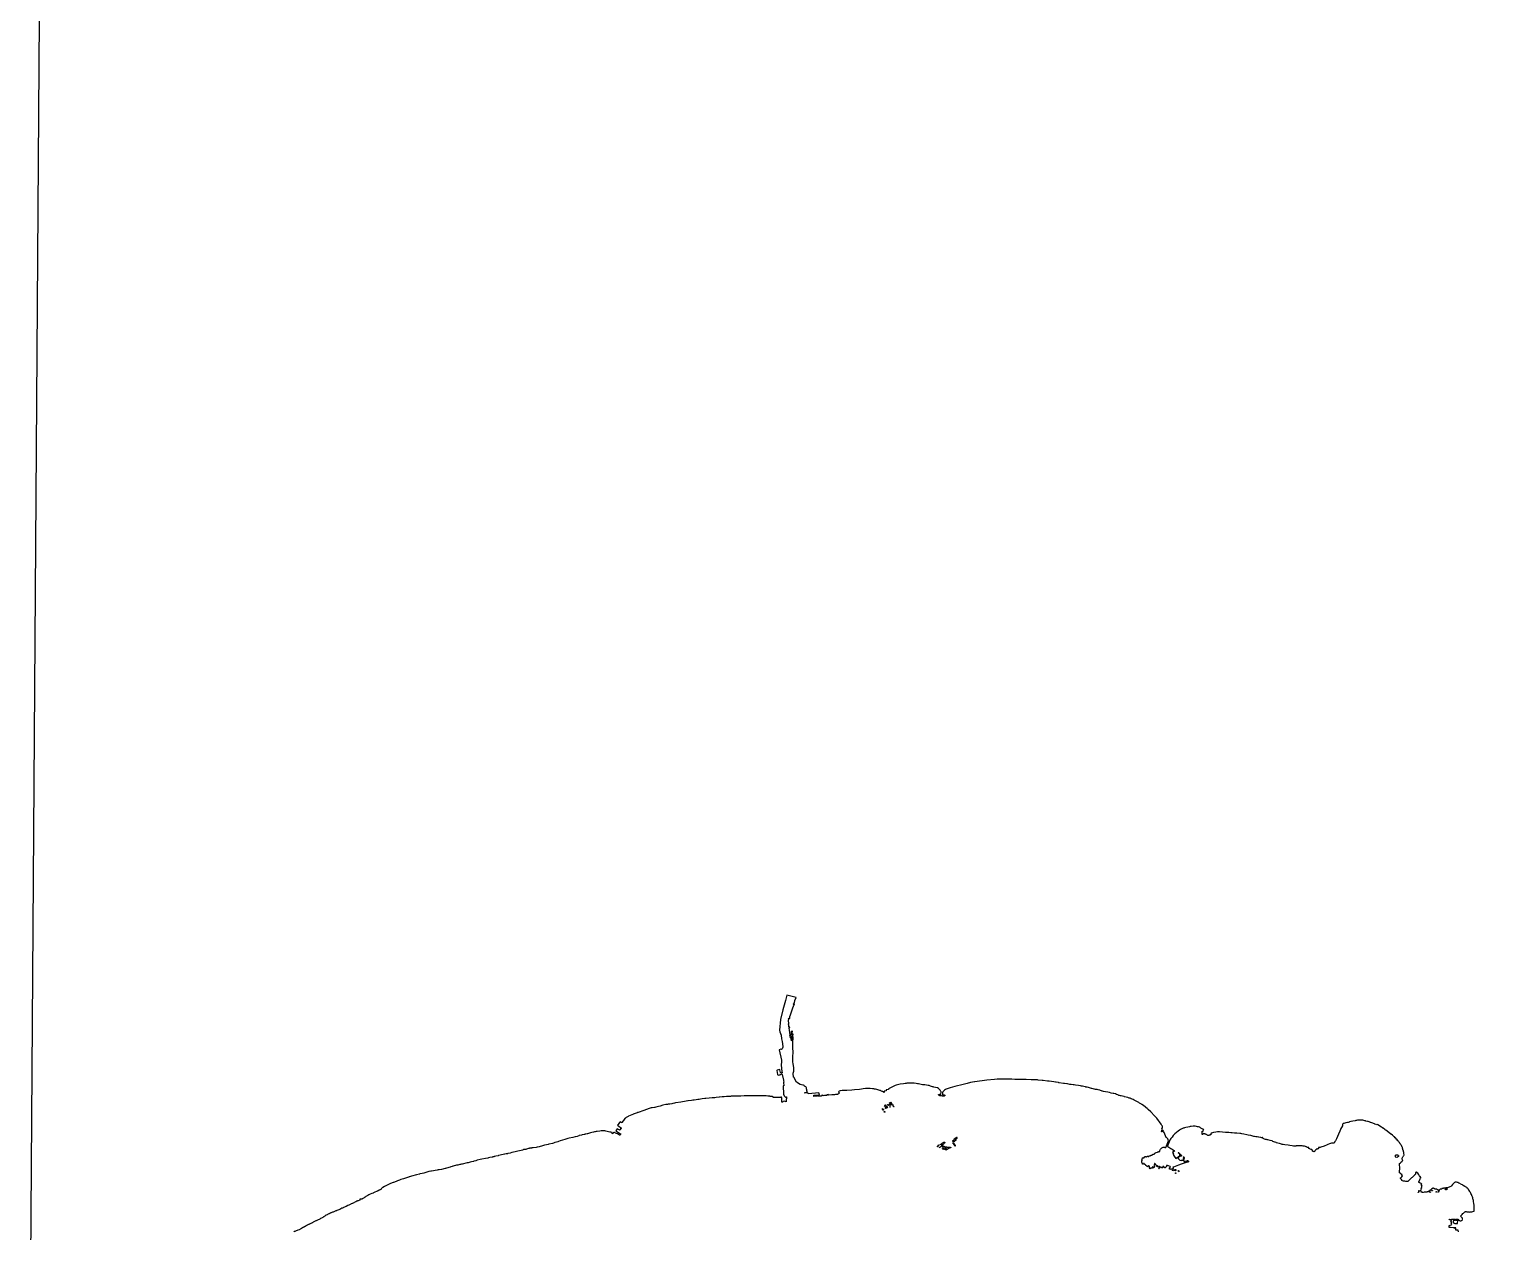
# Model space of a CAD drawing. Header units: inches. Extents: x -62624 to 51363, y -122611 to -15713.
# Drawn here: x -62624 to -22695, y -79967 to -47271 of the extents above; entities that cross this region are included whole.
import ezdxf

# ---------------------------------------------------------------- set-up
doc = ezdxf.new("R2010")
doc.units = ezdxf.units.IN
doc.header["$MEASUREMENT"] = 0

msp = doc.modelspace()

# ---------------------------------------------------------------- linework, layer by layer
for points in [[(-62624, -86007), (-62131, -15713), (50798, -15789)], [(-23761, -79970), (-23770, -79928), (-23773, -79927), (-23831, -79929), (-23832, -79927), (-23836, -79868), (-23840, -79861), (-23878, -79860), (-23973, -79857), (-23982, -79857), (-24010, -79856), (-24010, -79805), (-24003, -79801), (-23940, -79771), (-23962, -79728), (-23947, -79721), (-23945, -79719), (-23968, -79678), (-23950, -79666), (-23947, -79661), (-23949, -79626), (-23935, -79626), (-23891, -79626), (-23864, -79627), (-23858, -79628), (-23858, -79655), (-23858, -79668), (-23879, -79669), (-23908, -79670), (-23907, -79676), (-23902, -79699), (-23893, -79727), (-23876, -79739), (-23856, -79745), (-23818, -79743), (-23788, -79742), (-23786, -79730), (-23781, -79678), (-23781, -79665), (-23799, -79665), (-23836, -79664), (-23839, -79664), (-23839, -79636), (-23838, -79628), (-23777, -79627), (-23765, -79628), (-23765, -79643), (-23765, -79650), (-23758, -79651), (-23744, -79654), (-23730, -79668), (-23724, -79673), (-23718, -79676), (-23700, -79672), (-23675, -79668), (-23667, -79664), (-23664, -79659), (-23655, -79648), (-23656, -79639), (-23654, -79627), (-23653, -79607), (-23654, -79604), (-23660, -79596), (-23679, -79576), (-23695, -79557), (-23704, -79548), (-23707, -79544), (-23670, -79509), (-23659, -79498), (-23638, -79478), (-23625, -79466), (-23606, -79449), (-23599, -79442), (-23580, -79425), (-23574, -79419), (-23569, -79418), (-23551, -79422), (-23533, -79428), (-23512, -79430), (-23487, -79433), (-23463, -79434), (-23448, -79433), (-23436, -79431), (-23430, -79430), (-23426, -79429), (-23421, -79432), (-23414, -79432), (-23405, -79431), (-23394, -79427), (-23372, -79418), (-23343, -79410), (-23330, -79408), (-23331, -79387), (-23334, -79371), (-23333, -79343), (-23333, -79335), (-23335, -79260), (-23336, -79252), (-23339, -79198), (-23347, -79150), (-23350, -79122), (-23359, -79090), (-23365, -79071), (-23367, -79061), (-23369, -79057), (-23372, -79046), (-23381, -79021), (-23384, -79011), (-23395, -78983), (-23399, -78977), (-23406, -78961), (-23420, -78933), (-23422, -78926), (-23433, -78906), (-23440, -78893), (-23448, -78880), (-23450, -78879), (-23468, -78847), (-23471, -78844), (-23475, -78839), (-23488, -78822), (-23497, -78808), (-23500, -78804), (-23521, -78782), (-23524, -78780), (-23528, -78775), (-23535, -78769), (-23583, -78739), (-23630, -78714), (-23655, -78698), (-23676, -78687), (-23743, -78649), (-23751, -78645), (-23767, -78635), (-23784, -78627), (-23814, -78618), (-23829, -78618), (-23847, -78621), (-23864, -78628), (-23876, -78636), (-23905, -78666), (-23921, -78683), (-23954, -78720), (-23972, -78736), (-23997, -78752), (-24017, -78762), (-24042, -78769), (-24070, -78772), (-24100, -78778), (-24140, -78784), (-24163, -78788), (-24176, -78790), (-24213, -78795), (-24213, -78806), (-24220, -78813), (-24232, -78814), (-24240, -78810), (-24246, -78814), (-24253, -78815), (-24258, -78812), (-24267, -78827), (-24275, -78828), (-24277, -78834), (-24283, -78841), (-24291, -78843), (-24295, -78842), (-24300, -78836), (-24310, -78837), (-24317, -78832), (-24326, -78823), (-24328, -78816), (-24342, -78818), (-24353, -78808), (-24358, -78808), (-24361, -78813), (-24372, -78813), (-24379, -78809), (-24388, -78810), (-24396, -78808), (-24400, -78806), (-24404, -78803), (-24406, -78800), (-24414, -78799), (-24424, -78796), (-24437, -78786), (-24443, -78788), (-24454, -78787), (-24452, -78783), (-24466, -78790), (-24472, -78790), (-24476, -78789), (-24479, -78797), (-24481, -78800), (-24481, -78805), (-24483, -78808), (-24489, -78815), (-24495, -78815), (-24496, -78813), (-24506, -78826), (-24511, -78829), (-24518, -78830), (-24520, -78833), (-24525, -78841), (-24531, -78846), (-24538, -78846), (-24544, -78847), (-24548, -78856), (-24557, -78867), (-24574, -78869), (-24578, -78877), (-24583, -78881), (-24590, -78883), (-24598, -78883), (-24606, -78886), (-24613, -78883), (-24617, -78890), (-24622, -78893), (-24634, -78894), (-24641, -78897), (-24649, -78895), (-24655, -78890), (-24671, -78892), (-24680, -78889), (-24687, -78896), (-24696, -78898), (-24714, -78901), (-24723, -78897), (-24733, -78900), (-24745, -78900), (-24750, -78894), (-24755, -78888), (-24759, -78893), (-24763, -78894), (-24768, -78896), (-24771, -78893), (-24774, -78889), (-24771, -78882), (-24775, -78877), (-24775, -78873), (-24775, -78865), (-24780, -78861), (-24780, -78851), (-24781, -78843), (-24774, -78836), (-24780, -78827), (-24779, -78824), (-24775, -78820), (-24778, -78815), (-24777, -78805), (-24773, -78797), (-24769, -78794), (-24768, -78785), (-24767, -78781), (-24760, -78774), (-24763, -78767), (-24761, -78757), (-24756, -78751), (-24758, -78748), (-24758, -78736), (-24753, -78729), (-24754, -78724), (-24754, -78718), (-24751, -78713), (-24762, -78702), (-24757, -78689), (-24762, -78685), (-24761, -78679), (-24758, -78672), (-24779, -78659), (-24804, -78645), (-24830, -78634), (-24836, -78627), (-24836, -78603), (-24833, -78591), (-24824, -78574), (-24803, -78533), (-24795, -78517), (-24786, -78508), (-24786, -78501), (-24788, -78489), (-24790, -78487), (-24792, -78486), (-24815, -78462), (-24817, -78461), (-24828, -78449), (-24837, -78442), (-24832, -78434), (-24848, -78411), (-24843, -78402), (-24869, -78374), (-24888, -78356), (-24897, -78352), (-24908, -78351), (-24912, -78353), (-24922, -78355), (-24927, -78355), (-24933, -78371), (-24922, -78387), (-24927, -78394), (-24924, -78401), (-24950, -78427), (-24984, -78461), (-25001, -78477), (-25023, -78497), (-25033, -78508), (-25073, -78545), (-25115, -78583), (-25133, -78600), (-25142, -78607), (-25156, -78606), (-25189, -78601), (-25220, -78596), (-25253, -78591), (-25279, -78586), (-25288, -78576), (-25311, -78550), (-25327, -78531), (-25339, -78518), (-25333, -78508), (-25316, -78492), (-25302, -78479), (-25278, -78453), (-25293, -78438), (-25300, -78430), (-25302, -78422), (-25297, -78416), (-25291, -78410), (-25309, -78392), (-25322, -78403), (-25323, -78402), (-25341, -78386), (-25361, -78369), (-25361, -78357), (-25361, -78350), (-25361, -78324), (-25359, -78259), (-25359, -78209), (-25360, -78166), (-25360, -78139), (-25361, -78119), (-25340, -78096), (-25325, -78082), (-25303, -78061), (-25282, -78042), (-25273, -78035), (-25280, -78025), (-25284, -78015), (-25289, -78000), (-25290, -77982), (-25289, -77968), (-25284, -77947), (-25277, -77932), (-25267, -77921), (-25259, -77909), (-25245, -77893), (-25241, -77876), (-25245, -77846), (-25250, -77818), (-25256, -77788), (-25259, -77780), (-25270, -77736), (-25272, -77729), (-25278, -77701), (-25280, -77689), (-25284, -77680), (-25287, -77669), (-25301, -77640), (-25307, -77630), (-25309, -77628), (-25315, -77619), (-25327, -77601), (-25342, -77579), (-25349, -77570), (-25360, -77552), (-25367, -77544), (-25387, -77518), (-25388, -77516), (-25390, -77512), (-25402, -77498), (-25406, -77495), (-25439, -77455), (-25444, -77451), (-25475, -77420), (-25480, -77415), (-25504, -77391), (-25520, -77377), (-25544, -77354), (-25555, -77347), (-25589, -77318), (-25596, -77313), (-25703, -77233), (-25736, -77209), (-25752, -77198), (-25763, -77190), (-25809, -77156), (-25817, -77152), (-25826, -77146), (-25829, -77145), (-25850, -77129), (-25856, -77126), (-25922, -77080), (-25929, -77074), (-25941, -77067), (-25956, -77058), (-25979, -77060), (-25994, -77057), (-26033, -77042), (-26040, -77039), (-26046, -77037), (-26112, -77013), (-26143, -77001), (-26147, -76999), (-26150, -76999), (-26185, -76985), (-26218, -76975), (-26231, -76971), (-26276, -76960), (-26285, -76958), (-26303, -76954), (-26364, -76940), (-26381, -76940), (-26396, -76938), (-26491, -76938), (-26506, -76938), (-26535, -76943), (-26547, -76945), (-26573, -76950), (-26634, -76960), (-26679, -76971), (-26688, -76974), (-26723, -76984), (-26729, -76986), (-26735, -76987), (-26758, -76995), (-26778, -76999), (-26827, -77010), (-26846, -77016), (-26878, -77025), (-26893, -77029), (-26908, -77036), (-26910, -77057), (-26912, -77087), (-26938, -77135), (-26958, -77166), (-26969, -77191), (-26990, -77239), (-27024, -77319), (-27052, -77380), (-27081, -77447), (-27096, -77484), (-27108, -77497), (-27118, -77515), (-27141, -77559), (-27153, -77562), (-27175, -77562), (-27194, -77563), (-27215, -77565), (-27237, -77569), (-27271, -77584), (-27314, -77602), (-27351, -77617), (-27390, -77631), (-27416, -77641), (-27500, -77670), (-27521, -77675), (-27545, -77677), (-27563, -77679), (-27567, -77678), (-27564, -77685), (-27563, -77690), (-27565, -77695), (-27568, -77700), (-27571, -77709), (-27573, -77712), (-27576, -77712), (-27584, -77717), (-27595, -77718), (-27599, -77722), (-27608, -77722), (-27609, -77724), (-27616, -77726), (-27628, -77725), (-27628, -77728), (-27634, -77736), (-27637, -77739), (-27640, -77740), (-27640, -77747), (-27653, -77755), (-27653, -77759), (-27661, -77763), (-27662, -77766), (-27666, -77769), (-27667, -77775), (-27674, -77789), (-27679, -77791), (-27686, -77793), (-27699, -77792), (-27711, -77790), (-27726, -77776), (-27733, -77764), (-27738, -77753), (-27743, -77742), (-27750, -77737), (-27767, -77731), (-27796, -77724), (-27805, -77720), (-27825, -77703), (-27828, -77683), (-27843, -77682), (-27856, -77679), (-27862, -77680), (-27881, -77669), (-27890, -77663), (-27900, -77659), (-27917, -77653), (-27948, -77646), (-27986, -77639), (-28014, -77634), (-28043, -77632), (-28088, -77630), (-28124, -77633), (-28154, -77636), (-28175, -77638), (-28186, -77639), (-28223, -77644), (-28247, -77643), (-28279, -77638), (-28347, -77621), (-28388, -77617), (-28485, -77611), (-28523, -77602), (-28528, -77601), (-28553, -77596), (-28573, -77591), (-28627, -77575), (-28638, -77573), (-28709, -77549), (-28721, -77544), (-28747, -77536), (-28758, -77532), (-28784, -77523), (-28804, -77514), (-28815, -77507), (-28830, -77500), (-28882, -77485), (-28946, -77471), (-28966, -77467), (-28984, -77465), (-29008, -77462), (-29033, -77452), (-29072, -77431), (-29081, -77424), (-29083, -77420), (-29083, -77414), (-29083, -77410), (-29088, -77409), (-29092, -77408), (-29091, -77411), (-29091, -77416), (-29094, -77419), (-29102, -77418), (-29106, -77418), (-29135, -77411), (-29185, -77400), (-29199, -77399), (-29234, -77392), (-29248, -77390), (-29272, -77386), (-29308, -77383), (-29314, -77382), (-29324, -77381), (-29408, -77354), (-29478, -77341), (-29516, -77339), (-29595, -77320), (-29653, -77308), (-29678, -77303), (-29710, -77300), (-29788, -77293), (-29855, -77289), (-29915, -77281), (-29923, -77279), (-29954, -77277), (-30001, -77275), (-30035, -77274), (-30083, -77272), (-30096, -77271), (-30174, -77265), (-30255, -77257), (-30311, -77257), (-30317, -77257), (-30361, -77263), (-30419, -77269), (-30476, -77289), (-30481, -77290), (-30484, -77294), (-30491, -77315), (-30493, -77329), (-30494, -77333), (-30500, -77337), (-30506, -77338), (-30515, -77338), (-30520, -77342), (-30528, -77343), (-30532, -77346), (-30536, -77346), (-30541, -77347), (-30546, -77350), (-30551, -77351), (-30555, -77349), (-30561, -77349), (-30569, -77351), (-30576, -77350), (-30584, -77343), (-30599, -77337), (-30607, -77336), (-30615, -77326), (-30622, -77326), (-30626, -77324), (-30630, -77321), (-30637, -77321), (-30641, -77318), (-30646, -77316), (-30652, -77317), (-30657, -77317), (-30662, -77311), (-30668, -77309), (-30675, -77306), (-30681, -77296), (-30718, -77327), (-30732, -77329), (-30731, -77293), (-30730, -77237), (-30705, -77235), (-30690, -77203), (-30686, -77194), (-30716, -77177), (-30768, -77150), (-30779, -77140), (-30791, -77129), (-30804, -77129), (-30834, -77119), (-30856, -77113), (-30887, -77107), (-30916, -77103), (-30978, -77103), (-31026, -77107), (-31049, -77110), (-31055, -77111), (-31071, -77113), (-31122, -77122), (-31170, -77133), (-31211, -77145), (-31226, -77150), (-31248, -77158), (-31280, -77171), (-31316, -77190), (-31346, -77209), (-31386, -77236), (-31429, -77270), (-31476, -77311), (-31518, -77354), (-31550, -77394), (-31583, -77439), (-31626, -77505), (-31632, -77521), (-31665, -77612), (-31675, -77642), (-31674, -77647), (-31670, -77649), (-31665, -77653), (-31586, -77703), (-31545, -77728), (-31510, -77749), (-31482, -77766), (-31477, -77769), (-31537, -77818), (-31506, -77859), (-31522, -77870), (-31489, -77914), (-31443, -77977), (-31382, -77930), (-31341, -77900), (-31340, -77866), (-31341, -77860), (-31380, -77826), (-31374, -77819), (-31357, -77834), (-31330, -77857), (-31304, -77879), (-31292, -77893), (-31288, -77902), (-31290, -77907), (-31297, -77912), (-31308, -77912), (-31318, -77914), (-31334, -77920), (-31357, -77937), (-31389, -77963), (-31372, -77989), (-31359, -78004), (-31342, -78016), (-31334, -78023), (-31298, -78035), (-31297, -78026), (-31283, -78026), (-31262, -78027), (-31249, -78025), (-31244, -78023), (-31236, -77991), (-31229, -77961), (-31228, -77957), (-31231, -77954), (-31250, -77936), (-31242, -77927), (-31229, -77941), (-31217, -77952), (-31221, -77969), (-31228, -77999), (-31234, -78020), (-31233, -78036), (-31228, -78047), (-31219, -78065), (-31182, -78052), (-31147, -78039), (-31129, -78033), (-31121, -78034), (-31116, -78043), (-31114, -78046), (-31110, -78054), (-31105, -78055), (-31101, -78059), (-31100, -78066), (-31104, -78071), (-31112, -78075), (-31115, -78074), (-31120, -78068), (-31136, -78076), (-31304, -78136), (-31374, -78161), (-31464, -78192), (-31511, -78211), (-31524, -78214), (-31523, -78221), (-31519, -78226), (-31518, -78238), (-31516, -78247), (-31539, -78263), (-31555, -78266), (-31567, -78273), (-31588, -78275), (-31590, -78272), (-31611, -78272), (-31615, -78271), (-31619, -78266), (-31619, -78263), (-31615, -78252), (-31617, -78240), (-31614, -78232), (-31603, -78222), (-31601, -78218), (-31594, -78206), (-31595, -78201), (-31598, -78198), (-31695, -78161), (-31694, -78171), (-31697, -78174), (-31704, -78187), (-31704, -78202), (-31707, -78205), (-31713, -78206), (-31715, -78211), (-31723, -78215), (-31729, -78219), (-31730, -78227), (-31732, -78231), (-31743, -78230), (-31755, -78224), (-31759, -78223), (-31760, -78226), (-31767, -78226), (-31770, -78223), (-31771, -78217), (-31777, -78206), (-31777, -78203), (-31774, -78200), (-31777, -78192), (-31781, -78189), (-31784, -78194), (-31788, -78195), (-31796, -78193), (-31795, -78199), (-31800, -78208), (-31806, -78216), (-31806, -78223), (-31815, -78231), (-31822, -78239), (-31831, -78215), (-31838, -78221), (-31846, -78215), (-31863, -78213), (-31868, -78220), (-31871, -78227), (-31885, -78239), (-31893, -78242), (-31894, -78238), (-31884, -78216), (-31882, -78202), (-31884, -78197), (-31888, -78196), (-31893, -78198), (-31895, -78202), (-31896, -78212), (-31911, -78218), (-31913, -78213), (-31914, -78204), (-31919, -78199), (-31925, -78196), (-31927, -78202), (-31931, -78207), (-31935, -78204), (-31941, -78200), (-31942, -78191), (-31939, -78190), (-31939, -78185), (-31947, -78178), (-31952, -78176), (-31956, -78186), (-31973, -78192), (-31975, -78187), (-31976, -78166), (-31979, -78163), (-31980, -78154), (-31981, -78152), (-31991, -78154), (-31998, -78148), (-31999, -78143), (-32002, -78134), (-32012, -78126), (-32021, -78116), (-32026, -78115), (-32027, -78122), (-32029, -78128), (-32029, -78134), (-32030, -78144), (-32033, -78154), (-32033, -78163), (-32030, -78166), (-32030, -78169), (-32031, -78176), (-32035, -78182), (-32035, -78185), (-32031, -78191), (-32037, -78211), (-32041, -78212), (-32041, -78227), (-32047, -78234), (-32052, -78234), (-32056, -78230), (-32061, -78223), (-32061, -78218), (-32066, -78210), (-32074, -78201), (-32078, -78201), (-32082, -78219), (-32082, -78232), (-32086, -78238), (-32089, -78242), (-32095, -78241), (-32099, -78239), (-32107, -78228), (-32111, -78223), (-32115, -78232), (-32118, -78235), (-32127, -78223), (-32129, -78226), (-32129, -78232), (-32134, -78245), (-32137, -78246), (-32142, -78242), (-32145, -78244), (-32145, -78248), (-32144, -78254), (-32146, -78257), (-32149, -78257), (-32150, -78255), (-32154, -78250), (-32160, -78245), (-32159, -78233), (-32162, -78228), (-32161, -78222), (-32161, -78201), (-32165, -78194), (-32164, -78186), (-32167, -78182), (-32172, -78179), (-32174, -78189), (-32176, -78192), (-32180, -78193), (-32184, -78183), (-32187, -78180), (-32197, -78177), (-32202, -78178), (-32202, -78184), (-32207, -78189), (-32214, -78194), (-32214, -78204), (-32228, -78200), (-32231, -78191), (-32235, -78187), (-32241, -78178), (-32251, -78176), (-32255, -78173), (-32262, -78169), (-32270, -78153), (-32277, -78148), (-32283, -78143), (-32291, -78138), (-32294, -78134), (-32294, -78130), (-32309, -78115), (-32327, -78111), (-32330, -78114), (-32330, -78129), (-32335, -78136), (-32338, -78133), (-32350, -78129), (-32350, -78119), (-32354, -78118), (-32356, -78112), (-32360, -78109), (-32359, -78100), (-32369, -78086), (-32373, -78080), (-32368, -78066), (-32368, -78042), (-32364, -78036), (-32362, -78032), (-32364, -78028), (-32368, -78028), (-32368, -78017), (-32362, -78011), (-32358, -78005), (-32363, -78006), (-32366, -77999), (-32362, -77981), (-32360, -77981), (-32357, -77975), (-32359, -77972), (-32355, -77959), (-32351, -77956), (-32336, -77956), (-32332, -77957), (-32328, -77956), (-32308, -77957), (-32307, -77953), (-32306, -77943), (-32297, -77934), (-32292, -77933), (-32286, -77925), (-32276, -77925), (-32273, -77928), (-32262, -77935), (-32253, -77933), (-32243, -77934), (-32236, -77927), (-32229, -77927), (-32223, -77923), (-32218, -77916), (-32204, -77916), (-32198, -77919), (-32195, -77923), (-32189, -77924), (-32179, -77921), (-32171, -77917), (-32170, -77911), (-32167, -77908), (-32163, -77907), (-32155, -77912), (-32152, -77914), (-32135, -77901), (-32131, -77901), (-32129, -77899), (-32125, -77901), (-32114, -77888), (-32106, -77887), (-32103, -77884), (-32093, -77884), (-32078, -77866), (-32067, -77861), (-32048, -77860), (-32036, -77857), (-32019, -77841), (-32017, -77837), (-31980, -77818), (-31949, -77808), (-31935, -77801), (-31915, -77795), (-31907, -77792), (-31898, -77787), (-31883, -77784), (-31883, -77783), (-31880, -77772), (-31878, -77761), (-31875, -77747), (-31863, -77725), (-31858, -77716), (-31855, -77713), (-31845, -77702), (-31836, -77696), (-31824, -77686), (-31811, -77680), (-31791, -77673), (-31769, -77670), (-31749, -77672), (-31741, -77675), (-31720, -77677), (-31698, -77637), (-31646, -77494), (-31651, -77473), (-31668, -77442), (-31671, -77437), (-31690, -77416), (-31706, -77410), (-31727, -77362), (-31745, -77321), (-31763, -77274), (-31778, -77240), (-31792, -77218), (-31810, -77202), (-31821, -77250), (-31834, -77249), (-31821, -77187), (-31831, -77171), (-31805, -77140), (-31807, -77114), (-31812, -77103), (-31823, -77084), (-31847, -77048), (-31962, -76885), (-32025, -76815), (-32124, -76706), (-32195, -76643), (-32225, -76617), (-32259, -76589), (-32270, -76579), (-32272, -76579), (-32323, -76538), (-32368, -76512), (-32379, -76504), (-32416, -76482), (-32433, -76474), (-32456, -76459), (-32563, -76397), (-32565, -76397), (-32578, -76391), (-32609, -76378), (-32633, -76367), (-32650, -76359), (-32663, -76354), (-32673, -76349), (-32690, -76342), (-32711, -76335), (-32713, -76335), (-32748, -76322), (-32846, -76298), (-32851, -76296), (-32863, -76292), (-32900, -76283), (-32936, -76273), (-32949, -76271), (-32981, -76266), (-32996, -76262), (-33005, -76258), (-33020, -76250), (-33056, -76234), (-33091, -76224), (-33128, -76211), (-33148, -76207), (-33153, -76207), (-33206, -76198), (-33250, -76186), (-33258, -76185), (-33295, -76175), (-33363, -76164), (-33412, -76153), (-33442, -76144), (-33447, -76143), (-33509, -76123), (-33559, -76113), (-33561, -76112), (-33589, -76106), (-33593, -76106), (-33633, -76099), (-33661, -76093), (-33661, -76093), (-33663, -76092), (-33666, -76092), (-33691, -76084), (-33731, -76073), (-33740, -76071), (-33824, -76050), (-33861, -76043), (-33866, -76041), (-33870, -76041), (-33879, -76038), (-33890, -76037), (-33905, -76032), (-33911, -76031), (-33981, -76013), (-34015, -76008), (-34035, -76005), (-34089, -75996), (-34175, -75980), (-34212, -75974), (-34235, -75972), (-34294, -75970), (-34313, -75968), (-34328, -75966), (-34392, -75949), (-34413, -75947), (-34474, -75942), (-34505, -75938), (-34615, -75918), (-34626, -75917), (-34636, -75915), (-34649, -75912), (-34649, -75912), (-34697, -75905), (-34717, -75903), (-34760, -75897), (-34766, -75897), (-34894, -75879), (-34937, -75875), (-35055, -75860), (-35069, -75859), (-35084, -75857), (-35189, -75844), (-35210, -75843), (-35233, -75839), (-35266, -75838), (-35379, -75835), (-35512, -75834), (-35515, -75834), (-35652, -75833), (-35769, -75831), (-35803, -75827), (-35822, -75826), (-35907, -75825), (-35999, -75824), (-36239, -75823), (-36267, -75825), (-36304, -75824), (-36377, -75829), (-36586, -75845), (-36910, -75893), (-36917, -75894), (-37032, -75916), (-37119, -75935), (-37234, -75963), (-37453, -76024), (-37582, -76056), (-37639, -76072), (-37664, -76080), (-37689, -76091), (-37713, -76104), (-37738, -76121), (-37756, -76137), (-37774, -76156), (-37783, -76170), (-37789, -76182), (-37794, -76200), (-37795, -76226), (-37792, -76245), (-37792, -76248), (-37780, -76250), (-37768, -76251), (-37759, -76249), (-37743, -76247), (-37730, -76259), (-37724, -76266), (-37729, -76272), (-37734, -76276), (-37746, -76280), (-37756, -76283), (-37772, -76284), (-37790, -76282), (-37817, -76278), (-37845, -76275), (-37863, -76271), (-37882, -76264), (-37892, -76259), (-37903, -76250), (-37904, -76247), (-37900, -76240), (-37892, -76234), (-37876, -76229), (-37833, -76239), (-37831, -76170), (-37833, -76155), (-37842, -76134), (-37852, -76118), (-37881, -76089), (-37897, -76077), (-37932, -76058), (-37935, -76056), (-37985, -76045), (-38026, -76035), (-38042, -76031), (-38059, -76027), (-38119, -76010), (-38158, -75996), (-38184, -75990), (-38276, -75978), (-38295, -75976), (-38331, -75971), (-38376, -75965), (-38443, -75951), (-38467, -75948), (-38508, -75940), (-38561, -75934), (-38654, -75933), (-38694, -75930), (-38744, -75930), (-38754, -75931), (-38763, -75933), (-38784, -75935), (-38804, -75938), (-38848, -75948), (-38942, -75960), (-38979, -75964), (-39019, -75975), (-39051, -75984), (-39078, -75997), (-39260, -76081), (-39261, -76098), (-39268, -76099), (-39324, -76108), (-39321, -76135), (-39381, -76150), (-39374, -76185), (-39420, -76159), (-39433, -76153), (-39473, -76134), (-39480, -76133), (-39495, -76127), (-39499, -76127), (-39574, -76103), (-39615, -76094), (-39624, -76093), (-39637, -76090), (-39638, -76090), (-39644, -76090), (-39657, -76087), (-39662, -76086), (-39692, -76081), (-39759, -76079), (-39802, -76078), (-39849, -76073), (-39882, -76071), (-39949, -76085), (-39990, -76094), (-40052, -76105), (-40184, -76111), (-40256, -76118), (-40390, -76129), (-40422, -76131), (-40519, -76133), (-40576, -76140), (-40603, -76147), (-40617, -76161), (-40611, -76184), (-40596, -76196), (-40613, -76210), (-40623, -76220), (-40635, -76228), (-40648, -76235), (-40670, -76237), (-40699, -76240), (-40725, -76243), (-40751, -76247), (-40802, -76251), (-40883, -76259), (-40889, -76252), (-40892, -76241), (-40934, -76244), (-40934, -76260), (-40937, -76265), (-40966, -76265), (-41001, -76268), (-41039, -76271), (-41041, -76267), (-41042, -76258), (-41082, -76262), (-41083, -76279), (-41193, -76286), (-41194, -76270), (-41213, -76272), (-41211, -76287), (-41291, -76290), (-41293, -76260), (-41137, -76247), (-41154, -76192), (-41436, -76216), (-41436, -76211), (-41444, -76211), (-41466, -76194), (-41468, -76189), (-41473, -76192), (-41477, -76190), (-41537, -76198), (-41539, -76184), (-41501, -76178), (-41471, -76173), (-41470, -76167), (-41472, -76158), (-41474, -76146), (-41475, -76137), (-41479, -76137), (-41482, -76126), (-41483, -76113), (-41484, -76103), (-41486, -76091), (-41489, -76082), (-41489, -76071), (-41489, -76056), (-41501, -76042), (-41510, -76028), (-41522, -76018), (-41541, -76010), (-41555, -75995), (-41574, -75983), (-41593, -75980), (-41662, -75968), (-41759, -75904), (-41833, -75771), (-41844, -75763), (-41847, -75754), (-41855, -75680), (-41853, -75659), (-41838, -75601), (-41834, -75545), (-41831, -75506), (-41841, -75456), (-41855, -75395), (-41861, -75355), (-41861, -75234), (-41854, -75069), (-41860, -74986), (-41864, -74842), (-41851, -74672), (-41864, -74668), (-41871, -74676), (-41887, -74689), (-41889, -74732), (-41881, -74739), (-41879, -74766), (-41901, -74775), (-41908, -74740), (-41901, -74736), (-41902, -74722), (-41915, -74700), (-41929, -74694), (-41933, -74678), (-41906, -74667), (-41878, -74654), (-41863, -74644), (-41858, -74632), (-41862, -74625), (-41856, -74594), (-41866, -74593), (-41872, -74615), (-41876, -74559), (-41871, -74516), (-41908, -74523), (-41911, -74602), (-41913, -74637), (-41928, -74653), (-41940, -74649), (-41942, -74638), (-41934, -74621), (-41939, -74544), (-41949, -74499), (-41961, -74424), (-41946, -74412), (-41946, -74408), (-41959, -74411), (-41973, -74397), (-41967, -74392), (-41972, -74344), (-41978, -74336), (-41976, -74329), (-41977, -74315), (-41973, -74309), (-41980, -74222), (-41977, -74205), (-41968, -74192), (-41961, -74176), (-41960, -74172), (-41970, -74169), (-41973, -74180), (-41976, -74179), (-41972, -74165), (-41949, -74172), (-41944, -74160), (-41943, -74116), (-41926, -74071), (-41893, -73959), (-41870, -73904), (-41830, -73807), (-41814, -73789), (-41830, -73795), (-41842, -73777), (-41817, -73747), (-41805, -73686), (-41767, -73599), (-42026, -73538), (-42060, -73686), (-42130, -73931), (-42195, -74201), (-42221, -74485), (-42214, -74530), (-42180, -74621), (-42167, -74727), (-42153, -74798), (-42135, -74936), (-42137, -74961), (-42144, -74969), (-42152, -75000), (-42174, -75011), (-42186, -75009), (-42231, -75020), (-42171, -75306), (-42174, -75349), (-42178, -75432), (-42172, -75535), (-42168, -75544), (-42151, -75660), (-42200, -75641), (-42211, -75565), (-42216, -75561), (-42291, -75572), (-42297, -75584), (-42281, -75696), (-42264, -75709), (-42202, -75700), (-42191, -75677), (-42148, -75693), (-42116, -75847), (-42114, -75866), (-42110, -75899), (-42114, -75912), (-42109, -76000), (-42125, -76003), (-42112, -76229), (-42105, -76259), (-42103, -76260), (-42102, -76263), (-42091, -76274), (-42091, -76277), (-42095, -76278), (-42090, -76286), (-42080, -76295), (-42052, -76319), (-42049, -76319), (-42044, -76321), (-42041, -76324), (-42040, -76324), (-42040, -76303), (-42037, -76298), (-42033, -76302), (-42032, -76343), (-42036, -76353), (-42047, -76375), (-42045, -76412), (-42043, -76434), (-42073, -76424), (-42098, -76423), (-42121, -76431), (-42146, -76448), (-42159, -76448), (-42161, -76446), (-42161, -76431), (-42161, -76390), (-42160, -76349), (-42160, -76319), (-42164, -76319), (-42168, -76317), (-42169, -76311), (-42171, -76308), (-42172, -76307), (-42187, -76307), (-42189, -76310), (-42189, -76316), (-42237, -76316), (-42296, -76316), (-42348, -76316), (-42388, -76317), (-42394, -76316), (-42396, -76301), (-42400, -76298), (-42417, -76296), (-42423, -76295), (-42426, -76294), (-42440, -76294), (-42463, -76289), (-42478, -76288), (-42485, -76287), (-42538, -76279), (-42588, -76274), (-42606, -76272), (-42643, -76271), (-42684, -76273), (-42769, -76272), (-42877, -76270), (-42911, -76271), (-42990, -76272), (-43050, -76273), (-43060, -76273), (-43103, -76276), (-43140, -76277), (-43188, -76278), (-43272, -76279), (-43282, -76280), (-43376, -76282), (-43421, -76283), (-43468, -76285), (-43539, -76287), (-43560, -76289), (-43663, -76295), (-43726, -76300), (-43773, -76304), (-43781, -76304), (-43786, -76305), (-43854, -76310), (-43869, -76313), (-43948, -76321), (-43986, -76326), (-44030, -76331), (-44056, -76332), (-44140, -76335), (-44225, -76345), (-44251, -76348), (-44329, -76360), (-44377, -76366), (-44407, -76371), (-44442, -76375), (-44487, -76383), (-44541, -76390), (-44579, -76396), (-44619, -76401), (-44711, -76414), (-44717, -76414), (-44807, -76426), (-44859, -76436), (-44910, -76446), (-45041, -76464), (-45046, -76464), (-45051, -76465), (-45054, -76464), (-45081, -76472), (-45121, -76481), (-45129, -76486), (-45149, -76492), (-45206, -76501), (-45208, -76502), (-45230, -76504), (-45249, -76505), (-45274, -76506), (-45318, -76512), (-45393, -76531), (-45426, -76540), (-45439, -76545), (-45472, -76553), (-45511, -76562), (-45586, -76584), (-45586, -76585), (-45613, -76590), (-45624, -76591), (-45626, -76592), (-45683, -76599), (-45718, -76604), (-45740, -76610), (-45865, -76654), (-45887, -76662), (-45911, -76670), (-45918, -76673), (-45970, -76691), (-46013, -76706), (-46068, -76725), (-46083, -76731), (-46092, -76733), (-46200, -76775), (-46211, -76781), (-46238, -76791), (-46285, -76809), (-46328, -76829), (-46338, -76834), (-46377, -76854), (-46409, -76875), (-46409, -76875), (-46416, -76880), (-46426, -76891), (-46449, -76918), (-46468, -76941), (-46477, -76951), (-46478, -76955), (-46514, -77003), (-46515, -77009), (-46531, -76997), (-46560, -76977), (-46578, -77002), (-46597, -77030), (-46614, -77054), (-46628, -77076), (-46593, -77100), (-46546, -77131), (-46527, -77143), (-46532, -77151), (-46562, -77196), (-46571, -77210), (-46573, -77210), (-46586, -77202), (-46619, -77181), (-46637, -77170), (-46640, -77170), (-46658, -77198), (-46674, -77222), (-46645, -77242), (-46600, -77270), (-46547, -77305), (-46537, -77311), (-46546, -77329), (-46555, -77347), (-46572, -77340), (-46606, -77323), (-46631, -77311), (-46655, -77299), (-46683, -77286), (-46697, -77279), (-46714, -77271), (-46721, -77269), (-46726, -77268), (-46731, -77276), (-46738, -77279), (-46744, -77281), (-46750, -77280), (-46750, -77282), (-46751, -77292), (-46757, -77300), (-46759, -77301), (-46762, -77304), (-46765, -77304), (-46768, -77301), (-46768, -77299), (-46773, -77296), (-46777, -77292), (-46779, -77286), (-46778, -77279), (-46775, -77274), (-46777, -77272), (-46815, -77263), (-46834, -77258), (-46907, -77242), (-46951, -77233), (-46978, -77230), (-47010, -77228), (-47022, -77227), (-47048, -77226), (-47078, -77229), (-47109, -77233), (-47179, -77243), (-47195, -77246), (-47209, -77248), (-47234, -77253), (-47255, -77256), (-47281, -77263), (-47286, -77263), (-47327, -77274), (-47367, -77284), (-47447, -77304), (-47452, -77306), (-47491, -77314), (-47517, -77320), (-47528, -77323), (-47580, -77334), (-47587, -77336), (-47611, -77342), (-47668, -77356), (-47678, -77360), (-47730, -77377), (-47776, -77388), (-47782, -77391), (-47845, -77406), (-47944, -77425), (-47982, -77436), (-48008, -77444), (-48064, -77461), (-48188, -77501), (-48230, -77515), (-48256, -77523), (-48289, -77533), (-48332, -77546), (-48371, -77560), (-48396, -77567), (-48496, -77589), (-48517, -77594), (-48561, -77603), (-48614, -77617), (-48665, -77631), (-48760, -77657), (-48816, -77671), (-48840, -77676), (-48924, -77689), (-48956, -77692), (-48959, -77694), (-48981, -77696), (-49023, -77702), (-49030, -77704), (-49053, -77707), (-49108, -77729), (-49123, -77735), (-49137, -77734), (-49161, -77736), (-49182, -77737), (-49185, -77740), (-49192, -77742), (-49196, -77744), (-49201, -77747), (-49208, -77749), (-49252, -77759), (-49338, -77777), (-49373, -77785), (-49409, -77793), (-49507, -77819), (-49547, -77831), (-49613, -77846), (-49624, -77848), (-49649, -77854), (-49660, -77856), (-49694, -77863), (-49701, -77864), (-49821, -77891), (-49862, -77900), (-49871, -77902), (-49935, -77917), (-49940, -77919), (-49973, -77926), (-49985, -77928), (-49987, -77929), (-50020, -77937), (-50028, -77939), (-50035, -77941), (-50103, -77955), (-50134, -77960), (-50135, -77962), (-50157, -77965), (-50221, -77978), (-50315, -77996), (-50360, -78006), (-50442, -78028), (-50481, -78038), (-50539, -78053), (-50548, -78056), (-50600, -78071), (-50640, -78080), (-50693, -78092), (-50717, -78099), (-50857, -78131), (-50874, -78136), (-50899, -78140), (-50921, -78145), (-50942, -78152), (-50972, -78157), (-51010, -78163), (-51039, -78168), (-51071, -78177), (-51095, -78185), (-51113, -78190), (-51116, -78192), (-51162, -78208), (-51181, -78216), (-51215, -78225), (-51309, -78247), (-51313, -78249), (-51415, -78274), (-51479, -78285), (-51492, -78288), (-51508, -78291), (-51538, -78297), (-51686, -78322), (-51703, -78325), (-51759, -78336), (-51814, -78349), (-51841, -78357), (-51900, -78374), (-51938, -78385), (-52003, -78399), (-52010, -78402), (-52092, -78422), (-52098, -78424), (-52230, -78460), (-52289, -78478), (-52294, -78481), (-52315, -78487), (-52449, -78527), (-52521, -78552), (-52556, -78567), (-52608, -78587), (-52614, -78588), (-52652, -78603), (-52722, -78631), (-52727, -78634), (-52799, -78662), (-52875, -78699), (-52962, -78742), (-53015, -78771), (-53017, -78771), (-53036, -78786), (-53048, -78797), (-53053, -78805), (-53060, -78811), (-53069, -78819), (-53082, -78827), (-53092, -78833), (-53103, -78839), (-53113, -78844), (-53135, -78854), (-53164, -78868), (-53171, -78872), (-53188, -78879), (-53227, -78896), (-53261, -78911), (-53273, -78917), (-53308, -78932), (-53352, -78951), (-53390, -78968), (-53419, -78983), (-53436, -78991), (-53471, -79013), (-53492, -79026), (-53501, -79033), (-53510, -79040), (-53519, -79046), (-53552, -79067), (-53556, -79070), (-53564, -79075), (-53573, -79078), (-53582, -79080), (-53630, -79086), (-53633, -79086), (-53634, -79095), (-53634, -79106), (-53635, -79109), (-53681, -79127), (-53689, -79129), (-53694, -79132), (-53700, -79134), (-53703, -79136), (-53714, -79141), (-53718, -79143), (-53746, -79157), (-53754, -79161), (-53817, -79191), (-53833, -79199), (-53842, -79203), (-53870, -79215), (-53878, -79220), (-53904, -79231), (-53914, -79236), (-53921, -79240), (-53937, -79247), (-53967, -79261), (-54008, -79280), (-54036, -79293), (-54056, -79303), (-54077, -79312), (-54081, -79314), (-54094, -79321), (-54112, -79329), (-54122, -79333), (-54157, -79349), (-54183, -79362), (-54191, -79365), (-54209, -79373), (-54239, -79386), (-54260, -79395), (-54274, -79400), (-54281, -79403), (-54287, -79405), (-54324, -79420), (-54360, -79434), (-54380, -79441), (-54400, -79448), (-54412, -79453), (-54423, -79458), (-54439, -79465), (-54443, -79467), (-54460, -79475), (-54469, -79479), (-54478, -79484), (-54483, -79485), (-54516, -79502), (-54524, -79506), (-54552, -79521), (-54557, -79524), (-54560, -79527), (-54566, -79531), (-54592, -79547), (-54607, -79557), (-54621, -79566), (-54628, -79571), (-54638, -79576), (-54646, -79581), (-54663, -79592), (-54682, -79603), (-54702, -79614), (-54723, -79624), (-54743, -79635), (-54766, -79646), (-54785, -79654), (-54826, -79675), (-54829, -79676), (-54850, -79687), (-54904, -79714), (-54928, -79726), (-54929, -79727), (-54936, -79730), (-54954, -79738), (-54967, -79743), (-54983, -79752), (-54991, -79755), (-54998, -79758), (-55004, -79761), (-55020, -79769), (-55029, -79773), (-55049, -79784), (-55068, -79794), (-55082, -79801), (-55087, -79804), (-55094, -79808), (-55102, -79812), (-55112, -79817), (-55128, -79825), (-55135, -79829), (-55142, -79833), (-55149, -79839), (-55156, -79842), (-55169, -79848), (-55173, -79852), (-55178, -79854), (-55184, -79859), (-55189, -79861), (-55194, -79864), (-55221, -79881), (-55237, -79892), (-55244, -79895), (-55258, -79903), (-55265, -79907), (-55284, -79916), (-55289, -79920), (-55327, -79931), (-55340, -79936), (-55369, -79947), (-55404, -79960), (-55423, -79967), (-55435, -79972)], [(-39427, -76631), (-39427, -76622), (-39426, -76619), (-39420, -76620), (-39413, -76626), (-39407, -76635), (-39406, -76639), (-39401, -76643), (-39399, -76645), (-39394, -76650), (-39394, -76659), (-39396, -76661), (-39399, -76663), (-39403, -76664), (-39407, -76667), (-39413, -76665), (-39417, -76659), (-39420, -76648), (-39427, -76631)], [(-39377, -76545), (-39375, -76542), (-39368, -76543), (-39366, -76547), (-39361, -76550), (-39365, -76553), (-39370, -76553), (-39376, -76547), (-39377, -76545)], [(-39358, -76519), (-39353, -76517), (-39345, -76520), (-39339, -76525), (-39340, -76528), (-39347, -76529), (-39357, -76522), (-39358, -76519)], [(-39348, -76589), (-39345, -76583), (-39343, -76579), (-39340, -76576), (-39337, -76572), (-39326, -76570), (-39308, -76564), (-39305, -76563), (-39296, -76568), (-39292, -76571), (-39291, -76593), (-39294, -76598), (-39301, -76605), (-39303, -76604), (-39310, -76601), (-39320, -76595), (-39326, -76594), (-39327, -76597), (-39326, -76601), (-39324, -76607), (-39324, -76614), (-39329, -76619), (-39331, -76622), (-39335, -76622), (-39339, -76618), (-39341, -76614), (-39341, -76609), (-39343, -76601), (-39346, -76597), (-39348, -76589)], [(-39342, -76554), (-39342, -76549), (-39338, -76545), (-39327, -76549), (-39328, -76554), (-39333, -76556), (-39338, -76557), (-39342, -76554)], [(-39284, -76524), (-39284, -76517), (-39282, -76513), (-39281, -76509), (-39278, -76509), (-39274, -76508), (-39273, -76507), (-39271, -76508), (-39271, -76509), (-39270, -76514), (-39270, -76521), (-39274, -76526), (-39280, -76527), (-39284, -76524)], [(-39259, -76523), (-39256, -76518), (-39250, -76520), (-39246, -76522), (-39245, -76525), (-39243, -76531), (-39242, -76534), (-39242, -76537), (-39245, -76538), (-39248, -76540), (-39251, -76541), (-39255, -76540), (-39258, -76529), (-39258, -76528), (-39257, -76527), (-39259, -76523)], [(-39238, -76506), (-39236, -76506), (-39233, -76497), (-39195, -76487), (-39190, -76486), (-39184, -76484), (-39183, -76483), (-39178, -76484), (-39173, -76487), (-39169, -76496), (-39160, -76506), (-39156, -76511), (-39156, -76514), (-39168, -76521), (-39173, -76522), (-39184, -76516), (-39190, -76515), (-39198, -76517), (-39200, -76527), (-39207, -76532), (-39211, -76533), (-39215, -76533), (-39217, -76532), (-39222, -76532), (-39231, -76527), (-39234, -76520), (-39238, -76506)], [(-39232, -76475), (-39230, -76473), (-39229, -76466), (-39227, -76462), (-39225, -76461), (-39225, -76459), (-39219, -76458), (-39216, -76460), (-39214, -76463), (-39214, -76470), (-39221, -76478), (-39229, -76478), (-39232, -76475)], [(-39228, -76572), (-39226, -76568), (-39225, -76568), (-39218, -76572), (-39217, -76579), (-39219, -76583), (-39224, -76581), (-39228, -76572)], [(-39201, -76457), (-39201, -76451), (-39196, -76445), (-39194, -76442), (-39187, -76445), (-39185, -76450), (-39187, -76457), (-39196, -76462), (-39201, -76457)], [(-39149, -76532), (-39148, -76526), (-39144, -76522), (-39142, -76521), (-39137, -76523), (-39134, -76528), (-39142, -76536), (-39145, -76537), (-39149, -76532)], [(-39124, -76564), (-39123, -76560), (-39122, -76559), (-39114, -76564), (-39109, -76568), (-39116, -76575), (-39121, -76575), (-39120, -76571), (-39124, -76564)], [(-39377, -76711), (-39374, -76703), (-39369, -76701), (-39362, -76703), (-39360, -76703), (-39355, -76709), (-39358, -76716), (-39365, -76719), (-39373, -76719), (-39376, -76717), (-39377, -76711)], [(-37471, -77471), (-37470, -77453), (-37468, -77439), (-37463, -77434), (-37461, -77432), (-37459, -77430), (-37450, -77431), (-37448, -77434), (-37446, -77434), (-37441, -77442), (-37439, -77447), (-37438, -77453), (-37433, -77460), (-37425, -77474), (-37425, -77486), (-37435, -77487), (-37445, -77487), (-37448, -77484), (-37458, -77481), (-37467, -77479), (-37468, -77477), (-37470, -77478), (-37471, -77471)], [(-37421, -77412), (-37419, -77407), (-37414, -77403), (-37407, -77399), (-37404, -77396), (-37397, -77398), (-37401, -77406), (-37402, -77411), (-37401, -77418), (-37405, -77428), (-37406, -77436), (-37408, -77441), (-37410, -77439), (-37412, -77432), (-37414, -77429), (-37418, -77424), (-37419, -77419), (-37421, -77412)], [(-37929, -77654), (-37929, -77646), (-37925, -77643), (-37921, -77645), (-37920, -77647), (-37920, -77650), (-37918, -77652), (-37917, -77661), (-37919, -77665), (-37922, -77665), (-37925, -77662), (-37929, -77654)], [(-37907, -77619), (-37906, -77613), (-37895, -77607), (-37887, -77610), (-37883, -77617), (-37885, -77619), (-37896, -77622), (-37900, -77624), (-37905, -77624), (-37907, -77619)], [(-37874, -77673), (-37873, -77671), (-37871, -77670), (-37868, -77671), (-37862, -77682), (-37863, -77684), (-37869, -77683), (-37872, -77681), (-37874, -77673)], [(-37854, -77654), (-37852, -77650), (-37848, -77651), (-37845, -77656), (-37845, -77662), (-37850, -77664), (-37854, -77654)], [(-37849, -77595), (-37843, -77589), (-37839, -77591), (-37833, -77604), (-37834, -77606), (-37840, -77606), (-37846, -77599), (-37849, -77595)], [(-37814, -77611), (-37811, -77606), (-37801, -77608), (-37788, -77624), (-37781, -77640), (-37775, -77647), (-37767, -77647), (-37763, -77645), (-37754, -77646), (-37746, -77647), (-37746, -77649), (-37735, -77654), (-37734, -77657), (-37732, -77669), (-37726, -77681), (-37726, -77691), (-37726, -77697), (-37724, -77708), (-37724, -77716), (-37726, -77722), (-37726, -77732), (-37727, -77736), (-37731, -77735), (-37736, -77732), (-37739, -77731), (-37741, -77728), (-37749, -77722), (-37757, -77717), (-37760, -77715), (-37764, -77712), (-37764, -77703), (-37762, -77701), (-37763, -77694), (-37765, -77688), (-37768, -77686), (-37770, -77685), (-37780, -77682), (-37792, -77666), (-37805, -77656), (-37806, -77650), (-37808, -77625), (-37813, -77616), (-37814, -77611)], [(-37813, -77575), (-37810, -77568), (-37803, -77564), (-37797, -77561), (-37793, -77560), (-37782, -77553), (-37774, -77547), (-37765, -77538), (-37757, -77539), (-37750, -77532), (-37746, -77530), (-37731, -77531), (-37725, -77535), (-37725, -77540), (-37738, -77557), (-37744, -77564), (-37750, -77568), (-37756, -77575), (-37756, -77575), (-37765, -77588), (-37773, -77600), (-37774, -77602), (-37786, -77603), (-37790, -77602), (-37794, -77597), (-37797, -77592), (-37802, -77587), (-37809, -77585), (-37813, -77575)], [(-37795, -77714), (-37792, -77709), (-37789, -77707), (-37783, -77709), (-37777, -77721), (-37779, -77732), (-37782, -77730), (-37795, -77714)], [(-37708, -77689), (-37708, -77679), (-37707, -77675), (-37707, -77671), (-37703, -77661), (-37698, -77659), (-37695, -77659), (-37688, -77660), (-37679, -77665), (-37678, -77666), (-37667, -77669), (-37665, -77669), (-37650, -77670), (-37642, -77673), (-37628, -77673), (-37622, -77673), (-37617, -77675), (-37610, -77675), (-37606, -77673), (-37587, -77671), (-37580, -77672), (-37565, -77681), (-37565, -77686), (-37567, -77689), (-37575, -77690), (-37581, -77690), (-37600, -77696), (-37603, -77700), (-37609, -77696), (-37614, -77697), (-37617, -77701), (-37617, -77703), (-37619, -77707), (-37621, -77709), (-37625, -77709), (-37637, -77710), (-37642, -77712), (-37657, -77726), (-37661, -77733), (-37663, -77735), (-37669, -77732), (-37671, -77719), (-37673, -77710), (-37674, -77708), (-37675, -77706), (-37682, -77708), (-37686, -77711), (-37686, -77736), (-37686, -77744), (-37688, -77749), (-37696, -77749), (-37699, -77746), (-37700, -77743), (-37700, -77731), (-37703, -77721), (-37708, -77689)], [(-37517, -77507), (-37513, -77501), (-37515, -77495), (-37505, -77488), (-37497, -77484), (-37489, -77487), (-37488, -77490), (-37479, -77498), (-37470, -77508), (-37469, -77513), (-37466, -77519), (-37467, -77521), (-37480, -77525), (-37484, -77525), (-37487, -77524), (-37504, -77516), (-37513, -77512), (-37517, -77507)], [(-37507, -77548), (-37505, -77546), (-37505, -77545), (-37499, -77546), (-37490, -77560), (-37486, -77568), (-37478, -77575), (-37476, -77577), (-37464, -77588), (-37463, -77594), (-37454, -77610), (-37450, -77617), (-37446, -77624), (-37447, -77631), (-37448, -77632), (-37448, -77634), (-37449, -77642), (-37458, -77641), (-37460, -77639), (-37463, -77629), (-37473, -77609), (-37480, -77599), (-37480, -77595), (-37482, -77592), (-37494, -77582), (-37499, -77577), (-37501, -77571), (-37502, -77565), (-37507, -77548)], [(-31911, -78252), (-31906, -78251), (-31905, -78253), (-31903, -78256), (-31902, -78257), (-31903, -78260), (-31903, -78261), (-31906, -78261), (-31907, -78263), (-31910, -78261), (-31911, -78255), (-31911, -78252)], [(-25476, -77903), (-25475, -77896), (-25473, -77895), (-25470, -77886), (-25463, -77886), (-25460, -77881), (-25449, -77879), (-25443, -77879), (-25441, -77881), (-25437, -77879), (-25436, -77878), (-25426, -77879), (-25422, -77881), (-25415, -77880), (-25410, -77880), (-25405, -77883), (-25407, -77891), (-25404, -77893), (-25398, -77896), (-25393, -77901), (-25392, -77905), (-25388, -77909), (-25387, -77911), (-25385, -77915), (-25386, -77917), (-25387, -77918), (-25393, -77920), (-25395, -77922), (-25398, -77928), (-25402, -77931), (-25410, -77933), (-25411, -77936), (-25417, -77942), (-25429, -77943), (-25435, -77947), (-25442, -77946), (-25447, -77946), (-25455, -77948), (-25459, -77945), (-25460, -77944), (-25462, -77941), (-25463, -77937), (-25467, -77935), (-25470, -77929), (-25474, -77918), (-25474, -77907), (-25476, -77903)], [(-31543, -78300), (-31542, -78293), (-31532, -78288), (-31529, -78289), (-31527, -78294), (-31528, -78299), (-31532, -78304), (-31539, -78304), (-31543, -78300)], [(-31505, -78281), (-31502, -78279), (-31501, -78278), (-31497, -78278), (-31495, -78276), (-31491, -78278), (-31489, -78283), (-31491, -78292), (-31487, -78299), (-31493, -78311), (-31501, -78303), (-31505, -78281)], [(-31465, -78305), (-31463, -78298), (-31464, -78285), (-31464, -78282), (-31460, -78275), (-31451, -78277), (-31447, -78281), (-31444, -78292), (-31444, -78300), (-31447, -78303), (-31447, -78308), (-31452, -78316), (-31456, -78315), (-31465, -78305)], [(-31456, -78374), (-31455, -78368), (-31453, -78367), (-31448, -78368), (-31446, -78373), (-31447, -78381), (-31450, -78386), (-31454, -78385), (-31455, -78382), (-31455, -78377), (-31456, -78374)], [(-31379, -78312), (-31372, -78309), (-31369, -78310), (-31362, -78325), (-31366, -78337), (-31372, -78336), (-31376, -78329), (-31379, -78312)], [(-24856, -78900), (-24855, -78897), (-24847, -78891), (-24845, -78891), (-24843, -78894), (-24844, -78899), (-24845, -78901), (-24852, -78903), (-24856, -78900)], [(-24841, -78858), (-24841, -78854), (-24841, -78853), (-24840, -78852), (-24839, -78852), (-24838, -78851), (-24837, -78850), (-24835, -78850), (-24833, -78852), (-24832, -78853), (-24832, -78856), (-24833, -78858), (-24833, -78859), (-24834, -78860), (-24835, -78860), (-24836, -78860), (-24837, -78861), (-24838, -78861), (-24839, -78860), (-24840, -78860), (-24840, -78859), (-24841, -78859), (-24841, -78858)], [(-24836, -78875), (-24836, -78874), (-24835, -78873), (-24835, -78872), (-24834, -78871), (-24834, -78871), (-24833, -78871), (-24829, -78871), (-24828, -78872), (-24828, -78873), (-24828, -78879), (-24830, -78880), (-24830, -78880), (-24832, -78880), (-24832, -78880), (-24833, -78879), (-24836, -78877), (-24836, -78876), (-24836, -78875)], [(-24782, -78702), (-24779, -78698), (-24770, -78694), (-24767, -78696), (-24767, -78702), (-24771, -78707), (-24778, -78707), (-24781, -78706), (-24782, -78702)], [(-24538, -78895), (-24535, -78887), (-24532, -78885), (-24525, -78886), (-24525, -78891), (-24532, -78899), (-24537, -78898), (-24538, -78895)], [(-24483, -78852), (-24481, -78848), (-24477, -78847), (-24470, -78848), (-24470, -78857), (-24478, -78859), (-24482, -78858), (-24483, -78852)], [(-24372, -78886), (-24372, -78881), (-24368, -78876), (-24363, -78877), (-24361, -78883), (-24362, -78886), (-24368, -78890), (-24372, -78886)], [(-24354, -78885), (-24351, -78882), (-24344, -78881), (-24338, -78881), (-24335, -78884), (-24336, -78889), (-24338, -78891), (-24349, -78892), (-24353, -78889), (-24354, -78885)], [(-24316, -78893), (-24316, -78890), (-24315, -78884), (-24314, -78883), (-24304, -78884), (-24304, -78887), (-24307, -78892), (-24312, -78894), (-24316, -78893)], [(-24310, -78858), (-24310, -78858), (-24310, -78857), (-24309, -78856), (-24309, -78856), (-24308, -78855), (-24307, -78854), (-24305, -78853), (-24303, -78854), (-24303, -78855), (-24302, -78857), (-24304, -78858), (-24305, -78859), (-24305, -78859), (-24307, -78860), (-24310, -78860), (-24310, -78859), (-24310, -78858)], [(-24290, -78868), (-24290, -78856), (-24287, -78855), (-24284, -78856), (-24281, -78860), (-24281, -78863), (-24284, -78867), (-24286, -78868), (-24290, -78868)], [(-24122, -78814), (-24122, -78806), (-24121, -78804), (-24116, -78802), (-24109, -78803), (-24107, -78801), (-24104, -78798), (-24096, -78795), (-24090, -78796), (-24087, -78798), (-24082, -78797), (-24076, -78798), (-24068, -78803), (-24067, -78806), (-24071, -78814), (-24074, -78817), (-24076, -78819), (-24077, -78821), (-24080, -78823), (-24085, -78825), (-24087, -78826), (-24089, -78827), (-24092, -78828), (-24092, -78825), (-24096, -78825), (-24099, -78827), (-24101, -78828), (-24109, -78828), (-24113, -78824), (-24115, -78821), (-24115, -78818), (-24116, -78816), (-24121, -78816), (-24122, -78814)], [(-24016, -79634), (-24015, -79631), (-24009, -79626), (-24005, -79627), (-24004, -79634), (-24007, -79637), (-24010, -79639), (-24014, -79638), (-24016, -79634)], [(-23990, -79645), (-23988, -79639), (-23983, -79635), (-23981, -79634), (-23975, -79636), (-23971, -79639), (-23971, -79647), (-23974, -79649), (-23983, -79651), (-23984, -79650), (-23988, -79649), (-23990, -79645)], [(-23874, -79878), (-23872, -79868), (-23866, -79864), (-23863, -79863), (-23859, -79865), (-23859, -79870), (-23860, -79873), (-23870, -79877), (-23874, -79878)]]:
    msp.add_lwpolyline(points)

doc.saveas('drawing.dxf')
